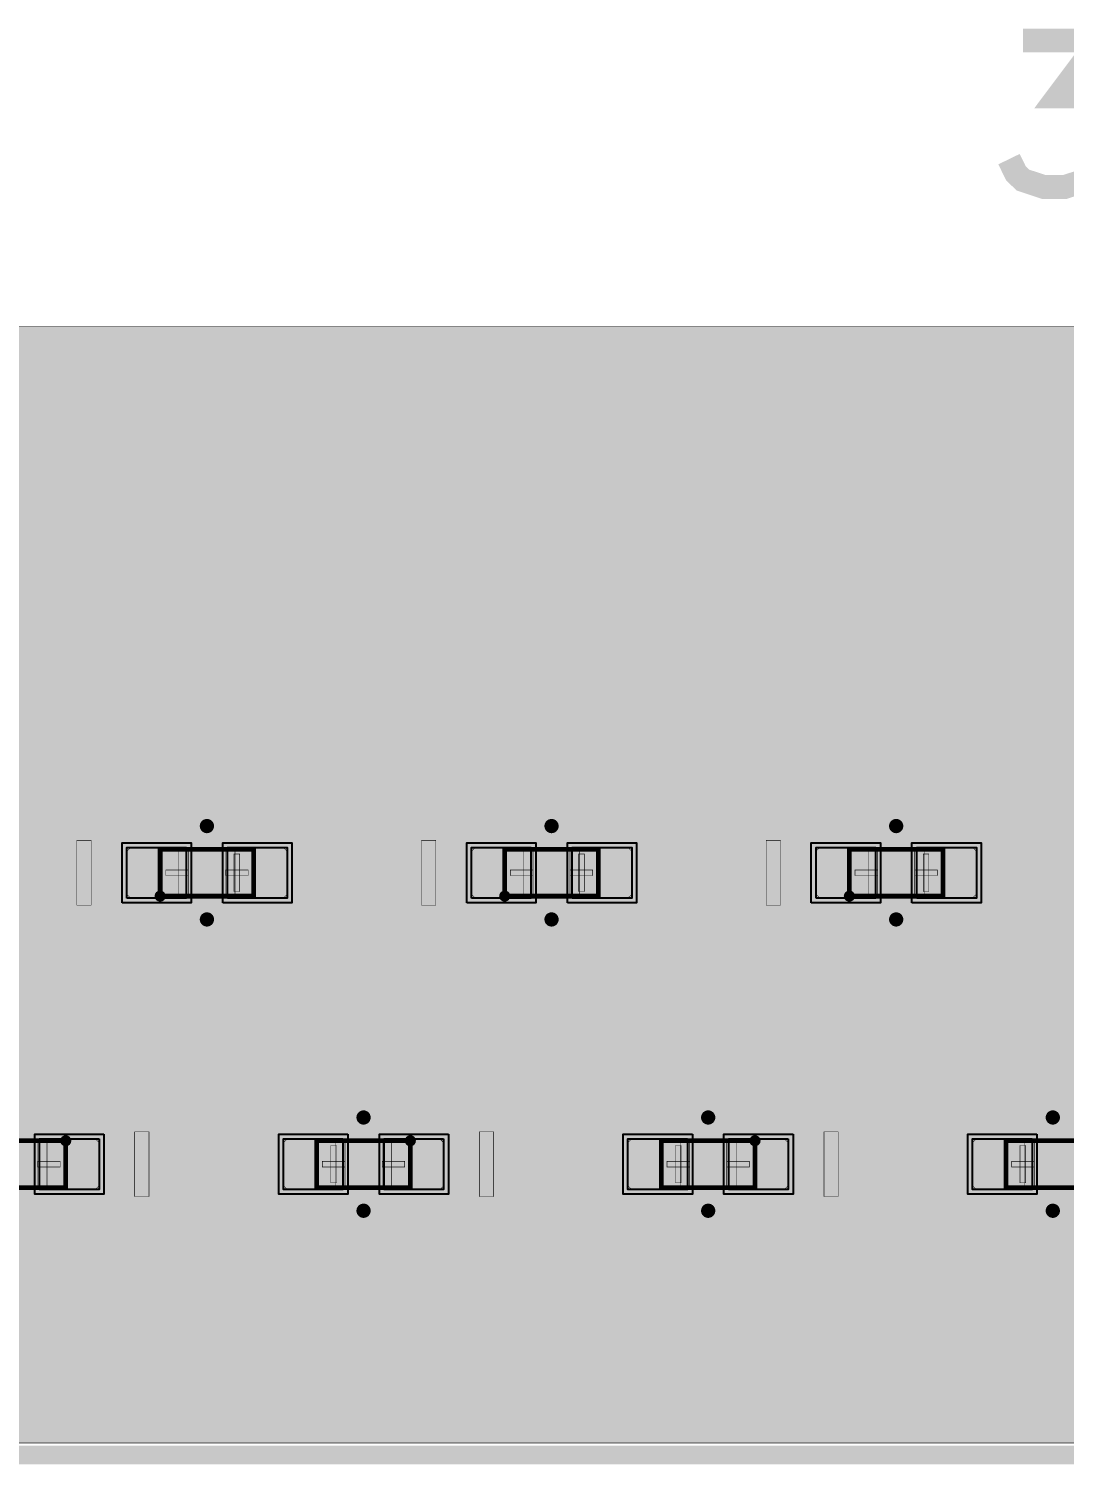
# Model space of a CAD drawing. Header units: millimetres. Extents: x -0.1 to 40.1, y -12.5 to 2.8.
# Drawn here: x 13.34 to 24.4, y -12.55 to 2.8 of the extents above; entities that cross this region are included whole.
import ezdxf

# ---------------------------------------------------------------- set-up
doc = ezdxf.new("R2010")
doc.units = ezdxf.units.MM
doc.header["$MEASUREMENT"] = 0
for name, color, linetype, true_color in [('Board-Outline-Layer', 7, 'Continuous', 0xff00ff), ('Component-Marking-Layer', 7, 'Continuous', 0x66ffcc), ('Component-Shape-Layer', 7, 'Continuous', 0x00cccc), ('Document-Layer', 7, 'Continuous', 0xffffff), ('Pin-Soldering-Layer', 7, 'Continuous', 0xcc9999), ('Top-Layer', 7, 'Continuous', 0xff0000), ('Top-Paste-Mask-Layer', 7, 'Continuous', 0x808080), ('Top-Silkscreen-Layer', 7, 'Continuous', 0xffcc00), ('Top-Solder-Mask-Layer', 7, 'Continuous', 0x800080), ('Top-Stiffener-Layer', 7, 'Continuous', 0xeee666)]:
    doc.layers.add(name, color=color, linetype=linetype, true_color=true_color)

msp = doc.modelspace()

# ---------------------------------------------------------------- hatches: boundary and pattern name
at = {"layer": 'Component-Marking-Layer'}
for points in [[(14.68, -6.473, 1), (14.8, -6.473, 1)], [(14.68, -6.473, 1), (14.8, -6.473, 1)], [(18.363, -6.473, 1), (18.483, -6.473, 1)], [(18.363, -6.473, 1), (18.483, -6.473, 1)], [(22.046, -6.473, 1), (22.166, -6.473, 1)], [(22.046, -6.473, 1), (22.166, -6.473, 1)], [(13.671, -9.088, 1), (13.791, -9.088, 1)], [(13.671, -9.088, 1), (13.791, -9.088, 1)], [(17.354, -9.088, 1), (17.474, -9.088, 1)], [(17.354, -9.088, 1), (17.474, -9.088, 1)], [(21.037, -9.088, 1), (21.157, -9.088, 1)], [(21.037, -9.088, 1), (21.157, -9.088, 1)]]:
    msp.add_hatch(color=256, dxfattribs=at).paths.add_polyline_path(points)
at = {"layer": 'Document-Layer'}
for points in [[(15.59, -6.423), (15.59, -6.023), (15.53, -6.023), (15.53, -6.423)], [(15.59, -6.423), (15.59, -6.023), (15.53, -6.023), (15.53, -6.423)], [(19.273, -6.423), (19.273, -6.023), (19.213, -6.023), (19.213, -6.423)], [(19.273, -6.423), (19.273, -6.023), (19.213, -6.023), (19.213, -6.423)], [(22.956, -6.423), (22.956, -6.023), (22.896, -6.023), (22.896, -6.423)], [(22.956, -6.423), (22.956, -6.023), (22.896, -6.023), (22.896, -6.423)], [(14.8, -6.253), (14.8, -6.193), (15.04, -6.193), (15.04, -6.253)], [(14.8, -6.253), (14.8, -6.193), (15.04, -6.193), (15.04, -6.253)], [(15.68, -6.253), (15.68, -6.193), (15.44, -6.193), (15.44, -6.253)], [(15.68, -6.253), (15.68, -6.193), (15.44, -6.193), (15.44, -6.253)], [(18.483, -6.253), (18.483, -6.193), (18.723, -6.193), (18.723, -6.253)], [(18.483, -6.253), (18.483, -6.193), (18.723, -6.193), (18.723, -6.253)], [(19.363, -6.253), (19.363, -6.193), (19.123, -6.193), (19.123, -6.253)], [(19.363, -6.253), (19.363, -6.193), (19.123, -6.193), (19.123, -6.253)], [(22.166, -6.253), (22.166, -6.193), (22.406, -6.193), (22.406, -6.253)], [(22.166, -6.253), (22.166, -6.193), (22.406, -6.193), (22.406, -6.253)], [(23.046, -6.253), (23.046, -6.193), (22.806, -6.193), (22.806, -6.253)], [(23.046, -6.253), (23.046, -6.193), (22.806, -6.193), (22.806, -6.253)], [(16.564, -9.138), (16.564, -9.538), (16.624, -9.538), (16.624, -9.138)], [(16.564, -9.138), (16.564, -9.538), (16.624, -9.538), (16.624, -9.138)], [(20.247, -9.138), (20.247, -9.538), (20.307, -9.538), (20.307, -9.138)], [(20.247, -9.138), (20.247, -9.538), (20.307, -9.538), (20.307, -9.138)], [(23.93, -9.138), (23.93, -9.538), (23.99, -9.538), (23.99, -9.138)], [(23.93, -9.138), (23.93, -9.538), (23.99, -9.538), (23.99, -9.138)], [(13.671, -9.308), (13.671, -9.368), (13.431, -9.368), (13.431, -9.308)], [(13.671, -9.308), (13.671, -9.368), (13.431, -9.368), (13.431, -9.308)], [(16.474, -9.308), (16.474, -9.368), (16.714, -9.368), (16.714, -9.308)], [(16.474, -9.308), (16.474, -9.368), (16.714, -9.368), (16.714, -9.308)], [(17.354, -9.308), (17.354, -9.368), (17.114, -9.368), (17.114, -9.308)], [(17.354, -9.308), (17.354, -9.368), (17.114, -9.368), (17.114, -9.308)], [(20.157, -9.308), (20.157, -9.368), (20.397, -9.368), (20.397, -9.308)], [(20.157, -9.308), (20.157, -9.368), (20.397, -9.368), (20.397, -9.308)], [(21.037, -9.308), (21.037, -9.368), (20.797, -9.368), (20.797, -9.308)], [(21.037, -9.308), (21.037, -9.368), (20.797, -9.368), (20.797, -9.308)], [(23.84, -9.308), (23.84, -9.368), (24.08, -9.368), (24.08, -9.308)], [(23.84, -9.308), (23.84, -9.368), (24.08, -9.368), (24.08, -9.308)]]:
    msp.add_hatch(color=256, dxfattribs=at).paths.add_polyline_path(points)
at = {"layer": 'Pin-Soldering-Layer'}
for points in [[(14.74, -6.473), (14.74, -5.973), (14.94, -5.973), (14.94, -6.473)], [(14.74, -6.473), (14.74, -5.973), (14.94, -5.973), (14.94, -6.473)], [(15.74, -6.473), (15.74, -5.973), (15.54, -5.973), (15.54, -6.473)], [(15.74, -6.473), (15.74, -5.973), (15.54, -5.973), (15.54, -6.473)], [(18.423, -6.473), (18.423, -5.973), (18.623, -5.973), (18.623, -6.473)], [(18.423, -6.473), (18.423, -5.973), (18.623, -5.973), (18.623, -6.473)], [(19.423, -6.473), (19.423, -5.973), (19.223, -5.973), (19.223, -6.473)], [(19.423, -6.473), (19.423, -5.973), (19.223, -5.973), (19.223, -6.473)], [(22.106, -6.473), (22.106, -5.973), (22.306, -5.973), (22.306, -6.473)], [(22.106, -6.473), (22.106, -5.973), (22.306, -5.973), (22.306, -6.473)], [(23.106, -6.473), (23.106, -5.973), (22.906, -5.973), (22.906, -6.473)], [(23.106, -6.473), (23.106, -5.973), (22.906, -5.973), (22.906, -6.473)], [(13.731, -9.088), (13.731, -9.588), (13.531, -9.588), (13.531, -9.088)], [(13.731, -9.088), (13.731, -9.588), (13.531, -9.588), (13.531, -9.088)], [(16.414, -9.088), (16.414, -9.588), (16.614, -9.588), (16.614, -9.088)], [(16.414, -9.088), (16.414, -9.588), (16.614, -9.588), (16.614, -9.088)], [(17.414, -9.088), (17.414, -9.588), (17.214, -9.588), (17.214, -9.088)], [(17.414, -9.088), (17.414, -9.588), (17.214, -9.588), (17.214, -9.088)], [(20.097, -9.088), (20.097, -9.588), (20.297, -9.588), (20.297, -9.088)], [(20.097, -9.088), (20.097, -9.588), (20.297, -9.588), (20.297, -9.088)], [(21.097, -9.088), (21.097, -9.588), (20.897, -9.588), (20.897, -9.088)], [(21.097, -9.088), (21.097, -9.588), (20.897, -9.588), (20.897, -9.088)], [(23.78, -9.088), (23.78, -9.588), (23.98, -9.588), (23.98, -9.088)], [(23.78, -9.088), (23.78, -9.588), (23.98, -9.588), (23.98, -9.088)]]:
    msp.add_hatch(color=256, dxfattribs=at).paths.add_polyline_path(points)
at = {"layer": 'Top-Layer'}
for points in [[(14.384, -6.493), (14.384, -5.953), (15.02, -5.953), (15.02, -6.493)], [(15.46, -6.493), (15.46, -5.953), (16.096, -5.953), (16.096, -6.493)], [(18.067, -6.493), (18.067, -5.953), (18.703, -5.953), (18.703, -6.493)], [(19.143, -6.493), (19.143, -5.953), (19.78, -5.953), (19.78, -6.493)], [(21.75, -6.493), (21.75, -5.953), (22.386, -5.953), (22.386, -6.493)], [(22.826, -6.493), (22.826, -5.953), (23.463, -5.953), (23.463, -6.493)], [(14.087, -9.068), (14.087, -9.608), (13.451, -9.608), (13.451, -9.068)], [(16.694, -9.068), (16.694, -9.608), (16.057, -9.608), (16.057, -9.068)], [(17.77, -9.068), (17.77, -9.608), (17.134, -9.608), (17.134, -9.068)], [(20.377, -9.068), (20.377, -9.608), (19.74, -9.608), (19.74, -9.068)], [(21.453, -9.068), (21.453, -9.608), (20.817, -9.608), (20.817, -9.068)], [(24.06, -9.068), (24.06, -9.608), (23.423, -9.608), (23.423, -9.068)]]:
    msp.add_hatch(color=256, dxfattribs=at).paths.add_polyline_path(points)
at = {"layer": 'Top-Paste-Mask-Layer'}
for points in [[(15.042, -6.453), (15.042, -5.993), (15.002, -5.953), (14.424, -5.953), (14.384, -5.993), (14.384, -6.453), (14.424, -6.493), (15.002, -6.493)], [(15.042, -6.453), (15.042, -5.993), (15.002, -5.953), (14.424, -5.953), (14.384, -5.993), (14.384, -6.453), (14.424, -6.493), (15.002, -6.493)], [(15.438, -6.453), (15.438, -5.993), (15.478, -5.953), (16.057, -5.953), (16.097, -5.993), (16.097, -6.453), (16.057, -6.493), (15.478, -6.493)], [(15.438, -6.453), (15.438, -5.993), (15.478, -5.953), (16.057, -5.953), (16.097, -5.993), (16.097, -6.453), (16.057, -6.493), (15.478, -6.493)], [(18.725, -6.453), (18.725, -5.993), (18.685, -5.953), (18.107, -5.953), (18.067, -5.993), (18.067, -6.453), (18.107, -6.493), (18.685, -6.493)], [(18.725, -6.453), (18.725, -5.993), (18.685, -5.953), (18.107, -5.953), (18.067, -5.993), (18.067, -6.453), (18.107, -6.493), (18.685, -6.493)], [(19.121, -6.453), (19.121, -5.993), (19.161, -5.953), (19.74, -5.953), (19.78, -5.993), (19.78, -6.453), (19.74, -6.493), (19.161, -6.493)], [(19.121, -6.453), (19.121, -5.993), (19.161, -5.953), (19.74, -5.953), (19.78, -5.993), (19.78, -6.453), (19.74, -6.493), (19.161, -6.493)], [(22.408, -6.453), (22.408, -5.993), (22.368, -5.953), (21.79, -5.953), (21.75, -5.993), (21.75, -6.453), (21.79, -6.493), (22.368, -6.493)], [(22.408, -6.453), (22.408, -5.993), (22.368, -5.953), (21.79, -5.953), (21.75, -5.993), (21.75, -6.453), (21.79, -6.493), (22.368, -6.493)], [(22.804, -6.453), (22.804, -5.993), (22.844, -5.953), (23.423, -5.953), (23.463, -5.993), (23.463, -6.453), (23.423, -6.493), (22.844, -6.493)], [(22.804, -6.453), (22.804, -5.993), (22.844, -5.953), (23.423, -5.953), (23.463, -5.993), (23.463, -6.453), (23.423, -6.493), (22.844, -6.493)], [(13.429, -9.108), (13.429, -9.568), (13.469, -9.608), (14.047, -9.608), (14.087, -9.568), (14.087, -9.108), (14.047, -9.068), (13.469, -9.068)], [(13.429, -9.108), (13.429, -9.568), (13.469, -9.608), (14.047, -9.608), (14.087, -9.568), (14.087, -9.108), (14.047, -9.068), (13.469, -9.068)], [(16.716, -9.108), (16.716, -9.568), (16.676, -9.608), (16.097, -9.608), (16.057, -9.568), (16.057, -9.108), (16.097, -9.068), (16.676, -9.068)], [(16.716, -9.108), (16.716, -9.568), (16.676, -9.608), (16.097, -9.608), (16.057, -9.568), (16.057, -9.108), (16.097, -9.068), (16.676, -9.068)], [(17.112, -9.108), (17.112, -9.568), (17.152, -9.608), (17.73, -9.608), (17.77, -9.568), (17.77, -9.108), (17.73, -9.068), (17.152, -9.068)], [(17.112, -9.108), (17.112, -9.568), (17.152, -9.608), (17.73, -9.608), (17.77, -9.568), (17.77, -9.108), (17.73, -9.068), (17.152, -9.068)], [(20.399, -9.108), (20.399, -9.568), (20.359, -9.608), (19.78, -9.608), (19.74, -9.568), (19.74, -9.108), (19.78, -9.068), (20.359, -9.068)], [(20.399, -9.108), (20.399, -9.568), (20.359, -9.608), (19.78, -9.608), (19.74, -9.568), (19.74, -9.108), (19.78, -9.068), (20.359, -9.068)], [(20.795, -9.108), (20.795, -9.568), (20.835, -9.608), (21.413, -9.608), (21.453, -9.568), (21.453, -9.108), (21.413, -9.068), (20.835, -9.068)], [(20.795, -9.108), (20.795, -9.568), (20.835, -9.608), (21.413, -9.608), (21.453, -9.568), (21.453, -9.108), (21.413, -9.068), (20.835, -9.068)], [(24.082, -9.108), (24.082, -9.568), (24.042, -9.608), (23.463, -9.608), (23.423, -9.568), (23.423, -9.108), (23.463, -9.068), (24.042, -9.068)], [(24.082, -9.108), (24.082, -9.568), (24.042, -9.608), (23.463, -9.608), (23.423, -9.568), (23.423, -9.108), (23.463, -9.068), (24.042, -9.068)]]:
    msp.add_hatch(color=256, dxfattribs=at).paths.add_polyline_path(points)
at = {"layer": 'Top-Silkscreen-Layer'}
for points in [[(14.003, -6.569), (14.003, -5.877), (13.85, -5.877), (13.85, -6.569)], [(14.003, -6.569), (14.003, -5.877), (13.85, -5.877), (13.85, -6.569)], [(17.686, -6.569), (17.686, -5.877), (17.533, -5.877), (17.533, -6.569)], [(17.686, -6.569), (17.686, -5.877), (17.533, -5.877), (17.533, -6.569)], [(21.369, -6.569), (21.369, -5.877), (21.216, -5.877), (21.216, -6.569)], [(21.369, -6.569), (21.369, -5.877), (21.216, -5.877), (21.216, -6.569)], [(14.468, -8.992), (14.468, -9.684), (14.621, -9.684), (14.621, -8.992)], [(14.468, -8.992), (14.468, -9.684), (14.621, -9.684), (14.621, -8.992)], [(18.151, -8.992), (18.151, -9.684), (18.304, -9.684), (18.304, -8.992)], [(18.151, -8.992), (18.151, -9.684), (18.304, -9.684), (18.304, -8.992)], [(21.834, -8.992), (21.834, -9.684), (21.987, -9.684), (21.987, -8.992)], [(21.834, -8.992), (21.834, -9.684), (21.987, -9.684), (21.987, -8.992)]]:
    msp.add_hatch(color=256, dxfattribs=at).paths.add_polyline_path(points)
at = {"layer": 'Top-Solder-Mask-Layer'}
for points in [[(14.333, -6.544), (14.333, -5.902), (15.071, -5.902), (15.071, -6.544)], [(15.409, -6.544), (15.409, -5.902), (16.147, -5.902), (16.147, -6.544)], [(18.016, -6.544), (18.016, -5.902), (18.754, -5.902), (18.754, -6.544)], [(19.092, -6.544), (19.092, -5.902), (19.83, -5.902), (19.83, -6.544)], [(21.699, -6.544), (21.699, -5.902), (22.437, -5.902), (22.437, -6.544)], [(22.775, -6.544), (22.775, -5.902), (23.513, -5.902), (23.513, -6.544)], [(14.138, -9.017), (14.138, -9.659), (13.4, -9.659), (13.4, -9.017)], [(16.745, -9.017), (16.745, -9.659), (16.007, -9.659), (16.007, -9.017)], [(17.821, -9.017), (17.821, -9.659), (17.083, -9.659), (17.083, -9.017)], [(20.428, -9.017), (20.428, -9.659), (19.69, -9.659), (19.69, -9.017)], [(21.504, -9.017), (21.504, -9.659), (20.766, -9.659), (20.766, -9.017)], [(24.111, -9.017), (24.111, -9.659), (23.373, -9.659), (23.373, -9.017)]]:
    msp.add_hatch(color=256, dxfattribs=at).paths.add_polyline_path(points)
at = {"layer": 'Top-Stiffener-Layer'}
msp.add_hatch(color=256, dxfattribs=at).paths.add_polyline_path([(0.381, -12.319), (0.381, -0.381), (39.824, -0.381), (39.824, -12.319)])

# ---------------------------------------------------------------- linework, layer by layer
at = {"layer": 'Board-Outline-Layer', "const_width": 0.2}
msp.add_lwpolyline([(0.254, -2.413), (31.242, -2.413), (33.147, -0.508), (33.147, -0.381), (40.005, -0.381), (40.005, -12.446), (0.508, -12.446), (0.254, -12.192)], close=True, dxfattribs=at)
at = {"layer": 'Component-Marking-Layer', "const_width": 0.129}
for points in [[(14.68, -6.473, 1), (14.8, -6.473, 1)], [(14.68, -6.473, 1), (14.8, -6.473, 1)], [(18.363, -6.473, 1), (18.483, -6.473, 1)], [(18.363, -6.473, 1), (18.483, -6.473, 1)], [(22.046, -6.473, 1), (22.166, -6.473, 1)], [(22.046, -6.473, 1), (22.166, -6.473, 1)], [(13.671, -9.088, 1), (13.791, -9.088, 1)], [(13.671, -9.088, 1), (13.791, -9.088, 1)], [(17.354, -9.088, 1), (17.474, -9.088, 1)], [(17.354, -9.088, 1), (17.474, -9.088, 1)], [(21.037, -9.088, 1), (21.157, -9.088, 1)], [(21.037, -9.088, 1), (21.157, -9.088, 1)]]:
    msp.add_lwpolyline(points, format="xyb", close=True, dxfattribs=at)
at = {"layer": 'Component-Shape-Layer', "const_width": 0.0508}
for points in [[(14.74, -6.473), (14.74, -5.973), (15.74, -5.973), (15.74, -6.473)], [(14.74, -6.473), (14.74, -5.973), (15.74, -5.973), (15.74, -6.473)], [(18.423, -6.473), (18.423, -5.973), (19.423, -5.973), (19.423, -6.473)], [(18.423, -6.473), (18.423, -5.973), (19.423, -5.973), (19.423, -6.473)], [(22.106, -6.473), (22.106, -5.973), (23.106, -5.973), (23.106, -6.473)], [(22.106, -6.473), (22.106, -5.973), (23.106, -5.973), (23.106, -6.473)], [(13.731, -9.088), (13.731, -9.588), (12.731, -9.588), (12.731, -9.088)], [(13.731, -9.088), (13.731, -9.588), (12.731, -9.588), (12.731, -9.088)], [(17.414, -9.088), (17.414, -9.588), (16.414, -9.588), (16.414, -9.088)], [(17.414, -9.088), (17.414, -9.588), (16.414, -9.588), (16.414, -9.088)], [(21.097, -9.088), (21.097, -9.588), (20.097, -9.588), (20.097, -9.088)], [(21.097, -9.088), (21.097, -9.588), (20.097, -9.588), (20.097, -9.088)], [(24.78, -9.088), (24.78, -9.588), (23.78, -9.588), (23.78, -9.088)], [(24.78, -9.088), (24.78, -9.588), (23.78, -9.588), (23.78, -9.088)]]:
    msp.add_lwpolyline(points, close=True, dxfattribs=at)
at = {"layer": 'Document-Layer', "const_width": 0.00508}
for points in [[(15.59, -6.423), (15.59, -6.023), (15.53, -6.023), (15.53, -6.423)], [(15.59, -6.423), (15.59, -6.023), (15.53, -6.023), (15.53, -6.423)], [(19.273, -6.423), (19.273, -6.023), (19.213, -6.023), (19.213, -6.423)], [(19.273, -6.423), (19.273, -6.023), (19.213, -6.023), (19.213, -6.423)], [(22.956, -6.423), (22.956, -6.023), (22.896, -6.023), (22.896, -6.423)], [(22.956, -6.423), (22.956, -6.023), (22.896, -6.023), (22.896, -6.423)], [(14.8, -6.253), (14.8, -6.193), (15.04, -6.193), (15.04, -6.253)], [(14.8, -6.253), (14.8, -6.193), (15.04, -6.193), (15.04, -6.253)], [(15.68, -6.253), (15.68, -6.193), (15.44, -6.193), (15.44, -6.253)], [(15.68, -6.253), (15.68, -6.193), (15.44, -6.193), (15.44, -6.253)], [(18.483, -6.253), (18.483, -6.193), (18.723, -6.193), (18.723, -6.253)], [(18.483, -6.253), (18.483, -6.193), (18.723, -6.193), (18.723, -6.253)], [(19.363, -6.253), (19.363, -6.193), (19.123, -6.193), (19.123, -6.253)], [(19.363, -6.253), (19.363, -6.193), (19.123, -6.193), (19.123, -6.253)], [(22.166, -6.253), (22.166, -6.193), (22.406, -6.193), (22.406, -6.253)], [(22.166, -6.253), (22.166, -6.193), (22.406, -6.193), (22.406, -6.253)], [(23.046, -6.253), (23.046, -6.193), (22.806, -6.193), (22.806, -6.253)], [(23.046, -6.253), (23.046, -6.193), (22.806, -6.193), (22.806, -6.253)], [(16.564, -9.138), (16.564, -9.538), (16.624, -9.538), (16.624, -9.138)], [(16.564, -9.138), (16.564, -9.538), (16.624, -9.538), (16.624, -9.138)], [(20.247, -9.138), (20.247, -9.538), (20.307, -9.538), (20.307, -9.138)], [(20.247, -9.138), (20.247, -9.538), (20.307, -9.538), (20.307, -9.138)], [(23.93, -9.138), (23.93, -9.538), (23.99, -9.538), (23.99, -9.138)], [(23.93, -9.138), (23.93, -9.538), (23.99, -9.538), (23.99, -9.138)], [(13.671, -9.308), (13.671, -9.368), (13.431, -9.368), (13.431, -9.308)], [(13.671, -9.308), (13.671, -9.368), (13.431, -9.368), (13.431, -9.308)], [(16.474, -9.308), (16.474, -9.368), (16.714, -9.368), (16.714, -9.308)], [(16.474, -9.308), (16.474, -9.368), (16.714, -9.368), (16.714, -9.308)], [(17.354, -9.308), (17.354, -9.368), (17.114, -9.368), (17.114, -9.308)], [(17.354, -9.308), (17.354, -9.368), (17.114, -9.368), (17.114, -9.308)], [(20.157, -9.308), (20.157, -9.368), (20.397, -9.368), (20.397, -9.308)], [(20.157, -9.308), (20.157, -9.368), (20.397, -9.368), (20.397, -9.308)], [(21.037, -9.308), (21.037, -9.368), (20.797, -9.368), (20.797, -9.308)], [(21.037, -9.308), (21.037, -9.368), (20.797, -9.368), (20.797, -9.308)], [(23.84, -9.308), (23.84, -9.368), (24.08, -9.368), (24.08, -9.308)], [(23.84, -9.308), (23.84, -9.368), (24.08, -9.368), (24.08, -9.308)]]:
    msp.add_lwpolyline(points, close=True, dxfattribs=at)
at = {"layer": 'Pin-Soldering-Layer', "const_width": 0.00508}
for points in [[(14.74, -6.473), (14.74, -5.973), (14.94, -5.973), (14.94, -6.473)], [(14.74, -6.473), (14.74, -5.973), (14.94, -5.973), (14.94, -6.473)], [(15.74, -6.473), (15.74, -5.973), (15.54, -5.973), (15.54, -6.473)], [(15.74, -6.473), (15.74, -5.973), (15.54, -5.973), (15.54, -6.473)], [(18.423, -6.473), (18.423, -5.973), (18.623, -5.973), (18.623, -6.473)], [(18.423, -6.473), (18.423, -5.973), (18.623, -5.973), (18.623, -6.473)], [(19.423, -6.473), (19.423, -5.973), (19.223, -5.973), (19.223, -6.473)], [(19.423, -6.473), (19.423, -5.973), (19.223, -5.973), (19.223, -6.473)], [(22.106, -6.473), (22.106, -5.973), (22.306, -5.973), (22.306, -6.473)], [(22.106, -6.473), (22.106, -5.973), (22.306, -5.973), (22.306, -6.473)], [(23.106, -6.473), (23.106, -5.973), (22.906, -5.973), (22.906, -6.473)], [(23.106, -6.473), (23.106, -5.973), (22.906, -5.973), (22.906, -6.473)], [(13.731, -9.088), (13.731, -9.588), (13.531, -9.588), (13.531, -9.088)], [(13.731, -9.088), (13.731, -9.588), (13.531, -9.588), (13.531, -9.088)], [(16.414, -9.088), (16.414, -9.588), (16.614, -9.588), (16.614, -9.088)], [(16.414, -9.088), (16.414, -9.588), (16.614, -9.588), (16.614, -9.088)], [(17.414, -9.088), (17.414, -9.588), (17.214, -9.588), (17.214, -9.088)], [(17.414, -9.088), (17.414, -9.588), (17.214, -9.588), (17.214, -9.088)], [(20.097, -9.088), (20.097, -9.588), (20.297, -9.588), (20.297, -9.088)], [(20.097, -9.088), (20.097, -9.588), (20.297, -9.588), (20.297, -9.088)], [(21.097, -9.088), (21.097, -9.588), (20.897, -9.588), (20.897, -9.088)], [(21.097, -9.088), (21.097, -9.588), (20.897, -9.588), (20.897, -9.088)], [(23.78, -9.088), (23.78, -9.588), (23.98, -9.588), (23.98, -9.088)], [(23.78, -9.088), (23.78, -9.588), (23.98, -9.588), (23.98, -9.088)]]:
    msp.add_lwpolyline(points, close=True, dxfattribs=at)
at = {"layer": 'Top-Layer'}
for points, const_width in [([(33.241, -2.87), (6.655, -2.87)], 0.2), ([(33.241, -3.22), (9.988, -3.22)], 0.2), ([(13.448, -3.57), (11.049, -5.969)], 0.2), ([(33.241, -3.57), (13.448, -3.57)], 0.2), ([(16.527, -3.92), (14.605, -5.842)], 0.2), ([(33.241, -3.92), (16.527, -3.92)], 0.2), ([(19.878, -4.252), (18.288, -5.842)], 0.2), ([(33.223, -4.252), (19.878, -4.252)], 0.2), ([(23.193, -4.62), (21.971, -5.842)], 0.2), ([(33.241, -4.62), (23.193, -4.62)], 0.2), ([(14.605, -5.842), (14.605, -6.223)], 0.2), ([(18.288, -5.842), (18.288, -6.223)], 0.2), ([(21.971, -5.842), (21.971, -6.223)], 0.2), ([(15.778, -6.223), (16.794, -7.239)], 0.254), ([(19.461, -6.223), (20.477, -7.239)], 0.254), ([(23.144, -6.223), (24.16, -7.239)], 0.254), ([(13.111, -7.239), (16.794, -7.239)], 0.254), ([(16.794, -7.239), (20.477, -7.239)], 0.254), ([(20.477, -7.239), (24.16, -7.239)], 0.254), ([(24.16, -7.239), (27.843, -7.239)], 0.254), ([(16.843, -8.509), (13.223, -8.509)], 0.2), ([(16.376, -8.976), (16.843, -8.509)], 0.2), ([(20.6, -8.509), (16.843, -8.509)], 0.2), ([(20.059, -9.05), (20.6, -8.509)], 0.2), ([(24.106, -8.509), (20.6, -8.509)], 0.2), ([(23.742, -8.873), (24.106, -8.509)], 0.2), ([(27.907, -8.509), (24.106, -8.509)], 0.2), ([(16.376, -9.338), (16.376, -8.976)], 0.2), ([(23.742, -9.338), (23.742, -8.873)], 0.2), ([(20.059, -9.338), (20.059, -9.05)], 0.2), ([(13.769, -9.338), (14.164, -9.338)], 0.2), ([(14.164, -9.338), (15.673, -10.847)], 0.2), ([(17.452, -9.338), (17.847, -9.338)], 0.2), ([(17.847, -9.338), (19.027, -10.518)], 0.2), ([(21.135, -9.338), (21.53, -9.338)], 0.2), ([(21.53, -9.338), (22.381, -10.189)], 0.2), ([(22.381, -10.189), (35.023, -10.189)], 0.2), ([(19.027, -10.518), (35.201, -10.518)], 0.2), ([(15.673, -10.847), (35.381, -10.847)], 0.2), ([(12.319, -11.176), (35.56, -11.176)], 0.2), ([(8.938, -11.478), (35.766, -11.478)], 0.2), ([(5.588, -11.811), (35.908, -11.811)], 0.2)]:
    msp.add_lwpolyline(points, dxfattribs=dict(at, const_width=const_width))
for points in [[(14.384, -6.493), (14.384, -5.953), (15.02, -5.953), (15.02, -6.493)], [(15.46, -6.493), (15.46, -5.953), (16.096, -5.953), (16.096, -6.493)], [(18.067, -6.493), (18.067, -5.953), (18.703, -5.953), (18.703, -6.493)], [(19.143, -6.493), (19.143, -5.953), (19.78, -5.953), (19.78, -6.493)], [(21.75, -6.493), (21.75, -5.953), (22.386, -5.953), (22.386, -6.493)], [(22.826, -6.493), (22.826, -5.953), (23.463, -5.953), (23.463, -6.493)], [(14.087, -9.068), (14.087, -9.608), (13.451, -9.608), (13.451, -9.068)], [(16.694, -9.068), (16.694, -9.608), (16.057, -9.608), (16.057, -9.068)], [(17.77, -9.068), (17.77, -9.608), (17.134, -9.608), (17.134, -9.068)], [(20.377, -9.068), (20.377, -9.608), (19.74, -9.608), (19.74, -9.068)], [(21.453, -9.068), (21.453, -9.608), (20.817, -9.608), (20.817, -9.068)], [(24.06, -9.068), (24.06, -9.608), (23.423, -9.608), (23.423, -9.068)]]:
    msp.add_lwpolyline(points, close=True, dxfattribs=at)
at = {"layer": 'Top-Paste-Mask-Layer', "const_width": 0.00508}
for points in [[(15.042, -6.453), (15.042, -5.993), (15.002, -5.953), (14.424, -5.953), (14.384, -5.993), (14.384, -6.453), (14.424, -6.493), (15.002, -6.493)], [(15.042, -6.453), (15.042, -5.993), (15.002, -5.953), (14.424, -5.953), (14.384, -5.993), (14.384, -6.453), (14.424, -6.493), (15.002, -6.493)], [(15.438, -6.453), (15.438, -5.993), (15.478, -5.953), (16.057, -5.953), (16.097, -5.993), (16.097, -6.453), (16.057, -6.493), (15.478, -6.493)], [(15.438, -6.453), (15.438, -5.993), (15.478, -5.953), (16.057, -5.953), (16.097, -5.993), (16.097, -6.453), (16.057, -6.493), (15.478, -6.493)], [(18.725, -6.453), (18.725, -5.993), (18.685, -5.953), (18.107, -5.953), (18.067, -5.993), (18.067, -6.453), (18.107, -6.493), (18.685, -6.493)], [(18.725, -6.453), (18.725, -5.993), (18.685, -5.953), (18.107, -5.953), (18.067, -5.993), (18.067, -6.453), (18.107, -6.493), (18.685, -6.493)], [(19.121, -6.453), (19.121, -5.993), (19.161, -5.953), (19.74, -5.953), (19.78, -5.993), (19.78, -6.453), (19.74, -6.493), (19.161, -6.493)], [(19.121, -6.453), (19.121, -5.993), (19.161, -5.953), (19.74, -5.953), (19.78, -5.993), (19.78, -6.453), (19.74, -6.493), (19.161, -6.493)], [(22.408, -6.453), (22.408, -5.993), (22.368, -5.953), (21.79, -5.953), (21.75, -5.993), (21.75, -6.453), (21.79, -6.493), (22.368, -6.493)], [(22.408, -6.453), (22.408, -5.993), (22.368, -5.953), (21.79, -5.953), (21.75, -5.993), (21.75, -6.453), (21.79, -6.493), (22.368, -6.493)], [(22.804, -6.453), (22.804, -5.993), (22.844, -5.953), (23.423, -5.953), (23.463, -5.993), (23.463, -6.453), (23.423, -6.493), (22.844, -6.493)], [(22.804, -6.453), (22.804, -5.993), (22.844, -5.953), (23.423, -5.953), (23.463, -5.993), (23.463, -6.453), (23.423, -6.493), (22.844, -6.493)], [(13.429, -9.108), (13.429, -9.568), (13.469, -9.608), (14.047, -9.608), (14.087, -9.568), (14.087, -9.108), (14.047, -9.068), (13.469, -9.068)], [(13.429, -9.108), (13.429, -9.568), (13.469, -9.608), (14.047, -9.608), (14.087, -9.568), (14.087, -9.108), (14.047, -9.068), (13.469, -9.068)], [(16.716, -9.108), (16.716, -9.568), (16.676, -9.608), (16.097, -9.608), (16.057, -9.568), (16.057, -9.108), (16.097, -9.068), (16.676, -9.068)], [(16.716, -9.108), (16.716, -9.568), (16.676, -9.608), (16.097, -9.608), (16.057, -9.568), (16.057, -9.108), (16.097, -9.068), (16.676, -9.068)], [(17.112, -9.108), (17.112, -9.568), (17.152, -9.608), (17.73, -9.608), (17.77, -9.568), (17.77, -9.108), (17.73, -9.068), (17.152, -9.068)], [(17.112, -9.108), (17.112, -9.568), (17.152, -9.608), (17.73, -9.608), (17.77, -9.568), (17.77, -9.108), (17.73, -9.068), (17.152, -9.068)], [(20.399, -9.108), (20.399, -9.568), (20.359, -9.608), (19.78, -9.608), (19.74, -9.568), (19.74, -9.108), (19.78, -9.068), (20.359, -9.068)], [(20.399, -9.108), (20.399, -9.568), (20.359, -9.608), (19.78, -9.608), (19.74, -9.568), (19.74, -9.108), (19.78, -9.068), (20.359, -9.068)], [(20.795, -9.108), (20.795, -9.568), (20.835, -9.608), (21.413, -9.608), (21.453, -9.568), (21.453, -9.108), (21.413, -9.068), (20.835, -9.068)], [(20.795, -9.108), (20.795, -9.568), (20.835, -9.608), (21.413, -9.608), (21.453, -9.568), (21.453, -9.108), (21.413, -9.068), (20.835, -9.068)], [(24.082, -9.108), (24.082, -9.568), (24.042, -9.608), (23.463, -9.608), (23.423, -9.568), (23.423, -9.108), (23.463, -9.068), (24.042, -9.068)], [(24.082, -9.108), (24.082, -9.568), (24.042, -9.608), (23.463, -9.608), (23.423, -9.568), (23.423, -9.108), (23.463, -9.068), (24.042, -9.068)]]:
    msp.add_lwpolyline(points, close=True, dxfattribs=at)
at = {"layer": 'Top-Silkscreen-Layer'}
for points, const_width in [([(23.961, 2.672), (24.782, 2.672), (24.335, 2.075), (24.558, 2.075), (24.708, 2.002), (24.782, 1.928), (24.855, 1.704), (24.855, 1.554), (24.782, 1.331), (24.632, 1.181), (24.408, 1.107), (24.185, 1.107), (23.961, 1.181), (23.885, 1.255), (23.812, 1.405)], 0.254), ([(14.155, -5.877), (14.307, -5.724)], 0.152), ([(14.155, -5.877), (14.307, -5.724)], 0.152), ([(14.307, -5.724), (14.944, -5.724)], 0.152), ([(14.307, -5.724), (14.944, -5.724)], 0.152), ([(16.325, -5.724), (15.536, -5.724)], 0.152), ([(16.325, -5.724), (15.536, -5.724)], 0.152), ([(16.325, -6.722), (16.325, -5.724)], 0.152), ([(16.325, -6.722), (16.325, -5.724)], 0.152), ([(17.838, -5.877), (17.99, -5.724)], 0.152), ([(17.838, -5.877), (17.99, -5.724)], 0.152), ([(17.99, -5.724), (18.627, -5.724)], 0.152), ([(17.99, -5.724), (18.627, -5.724)], 0.152), ([(20.008, -5.724), (19.219, -5.724)], 0.152), ([(20.008, -5.724), (19.219, -5.724)], 0.152), ([(20.008, -6.722), (20.008, -5.724)], 0.152), ([(20.008, -6.722), (20.008, -5.724)], 0.152), ([(21.521, -5.877), (21.673, -5.724)], 0.152), ([(21.521, -5.877), (21.673, -5.724)], 0.152), ([(21.673, -5.724), (22.31, -5.724)], 0.152), ([(21.673, -5.724), (22.31, -5.724)], 0.152), ([(23.691, -5.724), (22.902, -5.724)], 0.152), ([(23.691, -5.724), (22.902, -5.724)], 0.152), ([(23.691, -6.722), (23.691, -5.724)], 0.152), ([(23.691, -6.722), (23.691, -5.724)], 0.152), ([(14.155, -6.569), (14.155, -5.877)], 0.152), ([(14.155, -6.569), (14.155, -5.877)], 0.152), ([(17.838, -6.569), (17.838, -5.877)], 0.152), ([(17.838, -6.569), (17.838, -5.877)], 0.152), ([(21.521, -6.569), (21.521, -5.877)], 0.152), ([(21.521, -6.569), (21.521, -5.877)], 0.152), ([(14.307, -6.722), (14.155, -6.569)], 0.152), ([(14.307, -6.722), (14.155, -6.569)], 0.152), ([(17.99, -6.722), (17.838, -6.569)], 0.152), ([(17.99, -6.722), (17.838, -6.569)], 0.152), ([(21.673, -6.722), (21.521, -6.569)], 0.152), ([(21.673, -6.722), (21.521, -6.569)], 0.152), ([(14.944, -6.722), (14.307, -6.722)], 0.152), ([(14.944, -6.722), (14.307, -6.722)], 0.152), ([(15.536, -6.722), (16.325, -6.722)], 0.152), ([(15.536, -6.722), (16.325, -6.722)], 0.152), ([(18.627, -6.722), (17.99, -6.722)], 0.152), ([(18.627, -6.722), (17.99, -6.722)], 0.152), ([(19.219, -6.722), (20.008, -6.722)], 0.152), ([(19.219, -6.722), (20.008, -6.722)], 0.152), ([(22.31, -6.722), (21.673, -6.722)], 0.152), ([(22.31, -6.722), (21.673, -6.722)], 0.152), ([(22.902, -6.722), (23.691, -6.722)], 0.152), ([(22.902, -6.722), (23.691, -6.722)], 0.152), ([(13.527, -8.839), (14.164, -8.839)], 0.152), ([(13.527, -8.839), (14.164, -8.839)], 0.152), ([(14.164, -8.839), (14.316, -8.992)], 0.152), ([(14.164, -8.839), (14.316, -8.992)], 0.152), ([(16.618, -8.839), (15.829, -8.839)], 0.152), ([(15.829, -8.839), (15.829, -9.836)], 0.152), ([(16.618, -8.839), (15.829, -8.839)], 0.152), ([(15.829, -8.839), (15.829, -9.836)], 0.152), ([(17.21, -8.839), (17.847, -8.839)], 0.152), ([(17.21, -8.839), (17.847, -8.839)], 0.152), ([(17.847, -8.839), (17.999, -8.992)], 0.152), ([(17.847, -8.839), (17.999, -8.992)], 0.152), ([(20.301, -8.839), (19.512, -8.839)], 0.152), ([(19.512, -8.839), (19.512, -9.836)], 0.152), ([(20.301, -8.839), (19.512, -8.839)], 0.152), ([(19.512, -8.839), (19.512, -9.836)], 0.152), ([(20.893, -8.839), (21.53, -8.839)], 0.152), ([(20.893, -8.839), (21.53, -8.839)], 0.152), ([(21.53, -8.839), (21.682, -8.992)], 0.152), ([(21.53, -8.839), (21.682, -8.992)], 0.152), ([(23.984, -8.839), (23.195, -8.839)], 0.152), ([(23.195, -8.839), (23.195, -9.836)], 0.152), ([(23.984, -8.839), (23.195, -8.839)], 0.152), ([(23.195, -8.839), (23.195, -9.836)], 0.152), ([(14.316, -8.992), (14.316, -9.684)], 0.152), ([(14.316, -8.992), (14.316, -9.684)], 0.152), ([(17.999, -8.992), (17.999, -9.684)], 0.152), ([(17.999, -8.992), (17.999, -9.684)], 0.152), ([(21.682, -8.992), (21.682, -9.684)], 0.152), ([(21.682, -8.992), (21.682, -9.684)], 0.152), ([(14.316, -9.684), (14.164, -9.836)], 0.152), ([(14.316, -9.684), (14.164, -9.836)], 0.152), ([(17.999, -9.684), (17.847, -9.836)], 0.152), ([(17.999, -9.684), (17.847, -9.836)], 0.152), ([(21.682, -9.684), (21.53, -9.836)], 0.152), ([(21.682, -9.684), (21.53, -9.836)], 0.152), ([(14.164, -9.836), (13.527, -9.836)], 0.152), ([(14.164, -9.836), (13.527, -9.836)], 0.152), ([(15.829, -9.836), (16.618, -9.836)], 0.152), ([(15.829, -9.836), (16.618, -9.836)], 0.152), ([(17.847, -9.836), (17.21, -9.836)], 0.152), ([(17.847, -9.836), (17.21, -9.836)], 0.152), ([(19.512, -9.836), (20.301, -9.836)], 0.152), ([(19.512, -9.836), (20.301, -9.836)], 0.152), ([(21.53, -9.836), (20.893, -9.836)], 0.152), ([(21.53, -9.836), (20.893, -9.836)], 0.152), ([(23.195, -9.836), (23.984, -9.836)], 0.152), ([(23.195, -9.836), (23.984, -9.836)], 0.152)]:
    msp.add_lwpolyline(points, dxfattribs=dict(at, const_width=const_width))
at = {"layer": 'Top-Silkscreen-Layer', "const_width": 0.0762}
for points in [[(15.202, -5.724, 1), (15.278, -5.724), (15.278, -5.724, 1), (15.202, -5.724)], [(15.202, -5.724, 1), (15.278, -5.724), (15.278, -5.724, 1), (15.202, -5.724)], [(18.885, -5.724, 1), (18.961, -5.724), (18.961, -5.724, 1), (18.885, -5.724)], [(18.885, -5.724, 1), (18.961, -5.724), (18.961, -5.724, 1), (18.885, -5.724)], [(22.568, -5.724, 1), (22.644, -5.724), (22.644, -5.724, 1), (22.568, -5.724)], [(22.568, -5.724, 1), (22.644, -5.724), (22.644, -5.724, 1), (22.568, -5.724)], [(15.202, -6.722, 1), (15.278, -6.722), (15.278, -6.722, 1), (15.202, -6.722)], [(15.202, -6.722, 1), (15.278, -6.722), (15.278, -6.722, 1), (15.202, -6.722)], [(18.885, -6.722, 1), (18.961, -6.722), (18.961, -6.722, 1), (18.885, -6.722)], [(18.885, -6.722, 1), (18.961, -6.722), (18.961, -6.722, 1), (18.885, -6.722)], [(22.568, -6.722, 1), (22.644, -6.722), (22.644, -6.722, 1), (22.568, -6.722)], [(22.568, -6.722, 1), (22.644, -6.722), (22.644, -6.722, 1), (22.568, -6.722)], [(16.876, -8.839, 1), (16.952, -8.839), (16.952, -8.839, 1), (16.876, -8.839)], [(16.876, -8.839, 1), (16.952, -8.839), (16.952, -8.839, 1), (16.876, -8.839)], [(20.559, -8.839, 1), (20.635, -8.839), (20.635, -8.839, 1), (20.559, -8.839)], [(20.559, -8.839, 1), (20.635, -8.839), (20.635, -8.839, 1), (20.559, -8.839)], [(24.242, -8.839, 1), (24.318, -8.839), (24.318, -8.839, 1), (24.242, -8.839)], [(24.242, -8.839, 1), (24.318, -8.839), (24.318, -8.839, 1), (24.242, -8.839)], [(16.876, -9.836, 1), (16.952, -9.836), (16.952, -9.836, 1), (16.876, -9.836)], [(16.876, -9.836, 1), (16.952, -9.836), (16.952, -9.836, 1), (16.876, -9.836)], [(20.559, -9.836, 1), (20.635, -9.836), (20.635, -9.836, 1), (20.559, -9.836)], [(20.559, -9.836, 1), (20.635, -9.836), (20.635, -9.836, 1), (20.559, -9.836)], [(24.242, -9.836, 1), (24.318, -9.836), (24.318, -9.836, 1), (24.242, -9.836)], [(24.242, -9.836, 1), (24.318, -9.836), (24.318, -9.836, 1), (24.242, -9.836)]]:
    msp.add_lwpolyline(points, format="xyb", dxfattribs=at)
at = {"layer": 'Top-Silkscreen-Layer', "const_width": 0.00508}
for points in [[(14.003, -6.569), (14.003, -5.877), (13.85, -5.877), (13.85, -6.569)], [(14.003, -6.569), (14.003, -5.877), (13.85, -5.877), (13.85, -6.569)], [(17.686, -6.569), (17.686, -5.877), (17.533, -5.877), (17.533, -6.569)], [(17.686, -6.569), (17.686, -5.877), (17.533, -5.877), (17.533, -6.569)], [(21.369, -6.569), (21.369, -5.877), (21.216, -5.877), (21.216, -6.569)], [(21.369, -6.569), (21.369, -5.877), (21.216, -5.877), (21.216, -6.569)], [(14.468, -8.992), (14.468, -9.684), (14.621, -9.684), (14.621, -8.992)], [(14.468, -8.992), (14.468, -9.684), (14.621, -9.684), (14.621, -8.992)], [(18.151, -8.992), (18.151, -9.684), (18.304, -9.684), (18.304, -8.992)], [(18.151, -8.992), (18.151, -9.684), (18.304, -9.684), (18.304, -8.992)], [(21.834, -8.992), (21.834, -9.684), (21.987, -9.684), (21.987, -8.992)], [(21.834, -8.992), (21.834, -9.684), (21.987, -9.684), (21.987, -8.992)]]:
    msp.add_lwpolyline(points, close=True, dxfattribs=at)
at = {"layer": 'Top-Solder-Mask-Layer'}
for points in [[(14.333, -6.544), (14.333, -5.902), (15.071, -5.902), (15.071, -6.544)], [(15.409, -6.544), (15.409, -5.902), (16.147, -5.902), (16.147, -6.544)], [(18.016, -6.544), (18.016, -5.902), (18.754, -5.902), (18.754, -6.544)], [(19.092, -6.544), (19.092, -5.902), (19.83, -5.902), (19.83, -6.544)], [(21.699, -6.544), (21.699, -5.902), (22.437, -5.902), (22.437, -6.544)], [(22.775, -6.544), (22.775, -5.902), (23.513, -5.902), (23.513, -6.544)], [(14.138, -9.017), (14.138, -9.659), (13.4, -9.659), (13.4, -9.017)], [(16.745, -9.017), (16.745, -9.659), (16.007, -9.659), (16.007, -9.017)], [(17.821, -9.017), (17.821, -9.659), (17.083, -9.659), (17.083, -9.017)], [(20.428, -9.017), (20.428, -9.659), (19.69, -9.659), (19.69, -9.017)], [(21.504, -9.017), (21.504, -9.659), (20.766, -9.659), (20.766, -9.017)], [(24.111, -9.017), (24.111, -9.659), (23.373, -9.659), (23.373, -9.017)]]:
    msp.add_lwpolyline(points, close=True, dxfattribs=at)
at = {"layer": 'Top-Stiffener-Layer', "const_width": 0.00508}
msp.add_lwpolyline([(0.381, -12.319), (0.381, -0.381), (39.824, -0.381), (39.824, -12.319)], close=True, dxfattribs=at)

doc.saveas('drawing.dxf')
